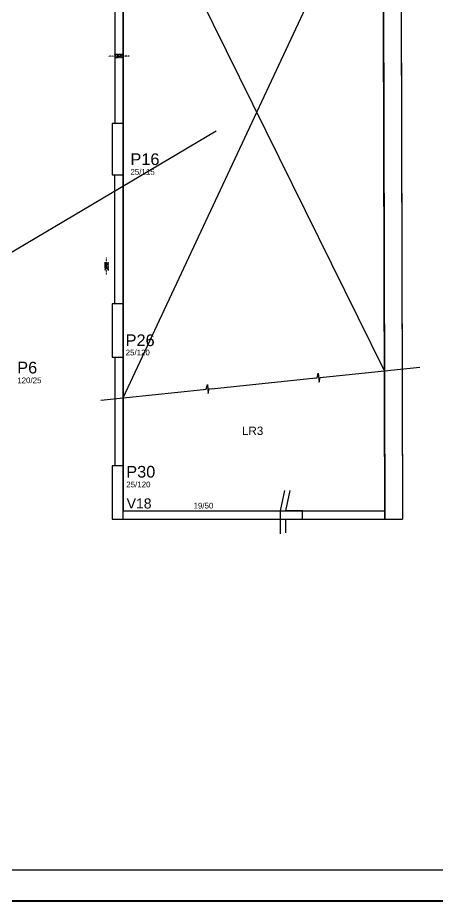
# Model space of a CAD drawing. Extents: x -9556 to -2786, y 930 to 5130.
# Drawn here: x -5157 to -4214, y 930 to 2915 of the extents above; entities that cross this region are included whole.
import ezdxf

# ---------------------------------------------------------------- set-up
doc = ezdxf.new("R2010")
doc.units = 0
doc.linetypes.add('ESTILO_TQS_0004', pattern=[2, 0.5, -0.4, 0.1, -0.4, 0.1, -0.5])
doc.linetypes.add('HIDDEN2', pattern=[0.1875, 0.125, -0.0625])
for name, color, linetype in [('1', 3, 'Continuous'), ('200', 1, 'HIDDEN2'), ('205', 1, 'ESTILO_TQS_0004'), ('210', 3, 'HIDDEN2'), ('212', 3, 'Continuous'), ('213', 3, 'Continuous'), ('220', 5, 'Continuous'), ('221', 1, 'Continuous'), ('222', 6, 'Continuous'), ('226', 4, 'Continuous'), ('233', 6, 'Continuous'), ('Painéis', 200, 'Continuous')]:
    doc.layers.add(name, color=color, linetype=linetype)
doc.layers.add('FOLHA', color=255, linetype='Continuous', lineweight=40)
doc.layers.add('Folhas', color=255, linetype='Continuous', lineweight=9)
doc.styles.get("Standard").update_dxf_attribs({"font": 'arial.ttf'})

# ---------------------------------------------------------------- blocks, each defined once
blk = doc.blocks.new('LINCOR', base_point=(1375407.232582, 453114.358858))
blk.add_lwpolyline([(1375407.232582, 453114.358858), (1375407.565916, 453114.358858), (1375407.732582, 453114.858858), (1375407.732582, 453113.858858), (1375407.899249, 453114.358858), (1375408.232582, 453114.358858)])

msp = doc.modelspace()

# ---------------------------------------------------------------- linework, layer by layer
at = {"layer": '1'}
for p, q in [((-4938.3, 2347.39), (-4938.3, 2562.4)), ((-4938.3, 2272.4), (-4938.3, 2347.39)), ((-4919.3, 1807.4), (-4331.57, 1807.4)), ((-4919.3, 1788.4), (-4331.52, 1788.4))]:
    msp.add_line(p, q, dxfattribs=at)
for points in [[(-4938.3, 3209.4), (-4938.3, 2677.4)], [(-4919.3, 2677.4), (-4919.3, 3209.4)], [(-4919.3, 2272.4), (-4919.3, 2562.4)], [(-4938.3, 2152.4), (-4938.3, 1908.4)], [(-4919.3, 1908.4), (-4919.3, 2152.4)]]:
    msp.add_lwpolyline(points, dxfattribs=at)
at = {"layer": '200'}
for p, q in [((-4919.3, 2825.06), (-4938.3, 2833.06)), ((-4938.3, 2825.06), (-4919.3, 2833.06)), ((-4960.35, 2347.39), (-4953.35, 2366.39)), ((-4960.35, 2366.39), (-4953.35, 2347.39))]:
    msp.add_line(p, q, dxfattribs=at)
at = {"layer": '205'}
for p, q in [((-4906.31, 2829.06), (-4953.3, 2829.06)), ((-4956.85, 2337.39), (-4956.85, 2376.39))]:
    msp.add_line(p, q, dxfattribs=at)
at = {"layer": '210'}
for p, q in [((-4938.3, 2833.06), (-4919.3, 2833.06)), ((-4919.3, 2825.06), (-4938.3, 2825.06)), ((-4960.35, 2347.39), (-4960.35, 2366.39)), ((-4953.35, 2366.39), (-4953.35, 2347.39))]:
    msp.add_line(p, q, dxfattribs=at)
at = {"layer": '220'}
for p, q in [((-4299.18, 4636.38), (-4291.52, 1788.51)), ((-4339.07, 4596.38), (-4331.52, 1788.4)), ((-4566.32, 1807.4), (-4556.48, 1852.79)), ((-4566.32, 1755.57), (-4566.32, 1807.4)), ((-4331.52, 1788.4), (-4291.52, 1788.51))]:
    msp.add_line(p, q, dxfattribs=at)
for points in [[(-9076.3, 3310.4), (-9076.3, 4636.38), (-4299.18, 4636.38), (-4291.52, 1788.51)], [(-4331.52, 1788.4), (-4339.07, 4596.38), (-9036.3, 4596.38), (-9036.3, 3310.4)], [(-4554.04, 1758.36), (-4554.04, 1788.4), (-4516.32, 1788.4), (-4516.32, 1807.4), (-4554.04, 1807.4), (-4544.2, 1852.79)]]:
    msp.add_lwpolyline(points, dxfattribs=at)
at = {"layer": '221'}
for p, q in [((-4332.39, 2121.98), (-4919.3, 3310.4)), ((-4919.3, 2061.41), (-4335.61, 3310.4)), ((-4476.93, 2107.06), (-4252.65, 2130.21)), ((-4721.09, 2081.86), (-4486.51, 2106.07)), ((-4970.02, 2056.17), (-4739, 2080.01))]:
    msp.add_line(p, q, dxfattribs=at)
at = {"layer": '222'}
for points in [[(-4944.3, 2562.4), (-4919.3, 2562.4), (-4919.3, 2677.4), (-4944.3, 2677.4), (-4944.3, 2562.4)], [(-4944.3, 2152.4), (-4919.3, 2152.4), (-4919.3, 2272.4), (-4944.3, 2272.4), (-4944.3, 2152.4)], [(-4944.3, 1788.4), (-4919.3, 1788.4), (-4919.3, 1908.4), (-4944.3, 1908.4), (-4944.3, 1788.4)]]:
    msp.add_lwpolyline(points, dxfattribs=at)
at = {"layer": 'FOLHA'}
msp.add_lwpolyline([(-2786.27, 5130.12), (-2786.27, 930.12), (-9555.98, 930.12), (-9555.98, 5130.12)], close=True, dxfattribs=at)
at = {"layer": 'Folhas', "color": 30, "const_width": 3}
msp.add_lwpolyline([(-2975.57, 1000.19), (-9380.8, 1000.19), (-9380.8, 5060.05), (-2975.57, 5060.05)], dxfattribs=at)
at = {"layer": 'Painéis', "color": 1}
msp.add_line((-4710.72, 2660.06), (-5496.73, 2194.54), dxfattribs=at)
at = {"layer": 'Painéis'}
msp.add_lwpolyline([(-4919.3, 1807.4), (-4331.57, 1807.4), (-4335.61, 3310.4), (-4919.3, 3310.4), (-4919.3, 1807.4)], dxfattribs=at)

# ---------------------------------------------------------------- block references
at = {"layer": '221', "xscale": 20.497231, "yscale": 20.497231, "rotation": 5.892689000000002}
for p in [(-4490.52, 2105.66), (-4739.58, 2079.95)]:
    msp.add_blockref('LINCOR', p, dxfattribs=at)

# ---------------------------------------------------------------- texts
at = {"layer": '212'}
msp.add_text('19/50', height=12.75, dxfattribs=at).set_placement((-4761.45, 1812.68))
at = {"layer": '213'}
for s, p in [('25/115', (-4903.26, 2562.47)), ('25/120', (-4914.06, 2156.68)), ('120/25', (-5157.63, 2094.23)), ('25/120', (-4912.63, 1860.26))]:
    msp.add_text(s, height=12.75, dxfattribs=at).set_placement(p)
at = {"layer": '220'}
for s, p in [('P16', (-4903.26, 2584.34)), ('P26', (-4914.06, 2177.55)), ('P6', (-5157.63, 2116.1)), ('P30', (-4912.63, 1882.13))]:
    msp.add_text(s, height=26.25, dxfattribs=at).set_placement(p)
at = {"layer": '226'}
msp.add_text('LR3', height=18.75, dxfattribs=at).set_placement((-4652.69, 1977.92))
at = {"layer": '233'}
msp.add_text('V18', height=22.5, dxfattribs=at).set_placement((-4911.75, 1812.69))

doc.saveas('drawing.dxf')
